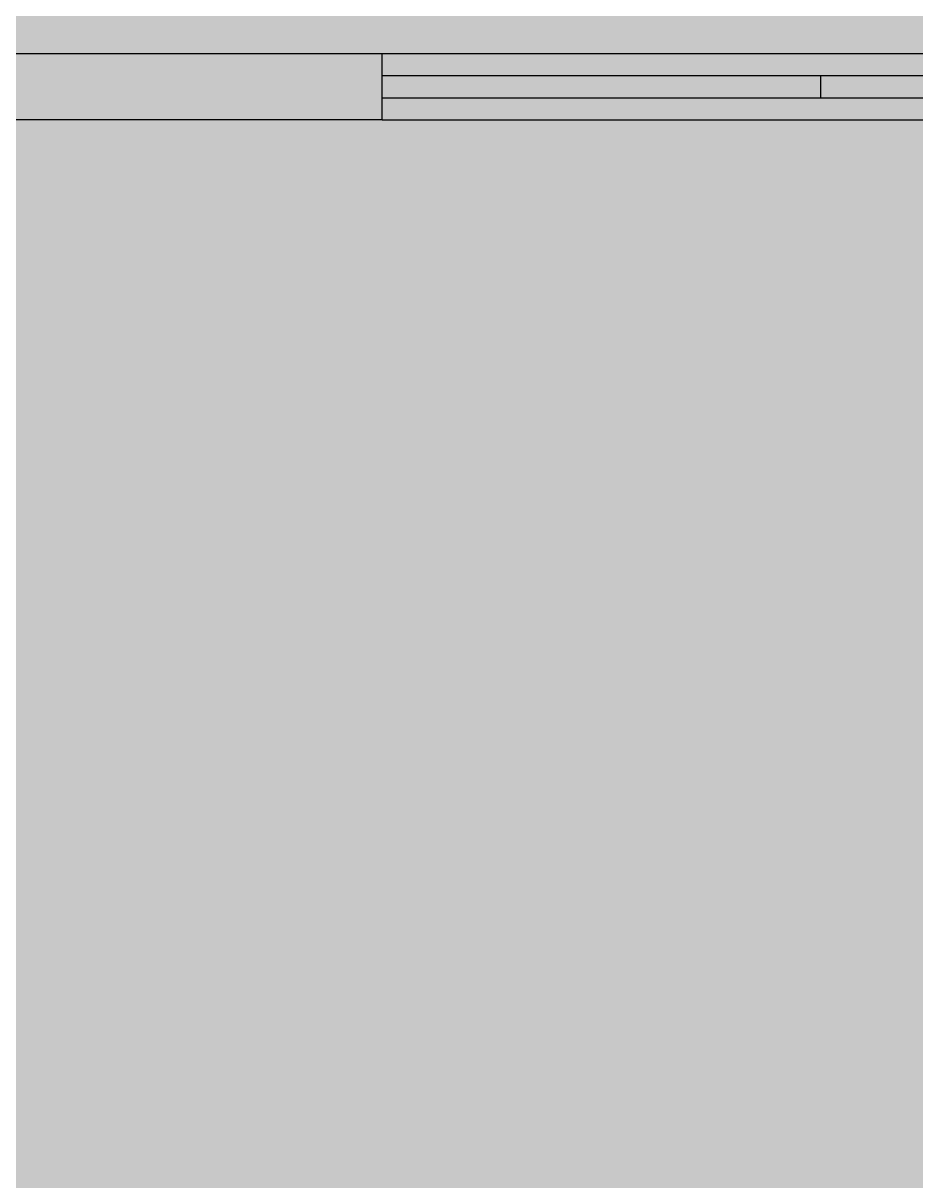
# Model space of a CAD drawing. Header units: centimetres. Extents: x 0 to 1084401, y -139216 to 99734.
# Drawn here: x 909275.9 to 909479.4, y 10550.1 to 10814 of the extents above; entities that cross this region are included whole.
import ezdxf

# ---------------------------------------------------------------- set-up
doc = ezdxf.new("R2010")
doc.units = ezdxf.units.CM
doc.header["$LTSCALE"] = 4
for name, color, linetype in [('0.1', 1, 'Continuous'), ('0.2', 2, 'Continuous'), ('0.4', 4, 'Continuous'), ('0.6', 6, 'Continuous')]:
    doc.layers.add(name, color=color, linetype=linetype)

msp = doc.modelspace()

# ---------------------------------------------------------------- hatches: boundary and pattern name
at = {"layer": '0.2', "true_color": 0x000000}
h = msp.add_hatch(color=18, dxfattribs=at)
h.dxf.hatch_style = 1
h.paths.add_polyline_path([(909357.735, 10807.013), (909257.735, 10807.013), (909257.735, 10792.013), (909357.735, 10792.013)])
h.paths.add_polyline_path([(909387.727, 9892.013), (909227.735, 9892.013), (909227.735, 9877.013), (909387.727, 9877.013)])
h.paths.add_polyline_path([(908630.235, 9892.013), (908470.235, 9892.013), (908470.235, 9877.013), (908630.235, 9877.013)])
at = {"layer": '0.4', "true_color": 0xf8f3ec}
h = msp.add_hatch(color=7, dxfattribs=at)
h.dxf.hatch_style = 1
h.paths.add_polyline_path([(917643.755, 6257.497), (917643.755, 15479.046), (896254.948, 15479.046), (896254.948, 6257.497)])
at = {"layer": '0.6'}
h = msp.add_hatch(dxfattribs=at)
h.set_pattern_fill('AR-SAND', color=4, scale=8)
h.set_pattern_definition([(37.5, (221325.4, -35669.3), (-12.80025, 391.53059), [0, -308.864, 0, -345.44, 0, -330.2]), (7.5, (221325.4, -35669.3), (359.61863, 573.4601), [0, -166.624, 0, -278.384, 0, -106.68]), (327.5, (221075.45, -35669.3), (632.7939, 1.14975), [0, -101.6, 0, -365.76, 0, -477.52]), (317.5, (221075.45, -35669.3), (610.84516, 178.34346), [0, -50.8, 0, -239.776, 0, -274.32])])
h.paths.add_polyline_path([(903584.511, 10375.234), (903584.511, 10225.234), (903583.995, 9710.251), (904640.226, 9713.138), (904640.226, 10028.138), (904640.226, 11551.556), (902349.002, 11551.556), (902349.002, 12541.477), (906584.002, 12541.477), (906584.002, 12151.477), (907978.235, 12151.477), (907978.235, 12513.013), (912810.235, 12513.013), (912810.235, 10275.21), (913083.573, 10275.21), (913921.503, 12691.477), (900921.063, 12691.477), (900539.177, 9701.927), (900981.309, 9703.136), (900979.927, 10208.62), (900979.927, 11518.62), (901964.927, 11518.62), (901964.927, 11188.62), (903019.927, 11188.62), (903019.927, 10375.234)])
h.paths.add_polyline_path([(911590.235, 10807.013), (911590.235, 11583.013), (909443.235, 11583.013), (909443.235, 11881.48), (909238.235, 11881.48), (909238.235, 10807.013)], flags=17)
h.paths.add_polyline_path([(908008.235, 10807.013), (908008.235, 11881.48), (906584.002, 11881.48), (906584.002, 11551.556), (905397.002, 11551.556), (905397.002, 11336.556), (905397.002, 10807.013)], flags=17)
h.paths.add_polyline_path([(903464.242, 10805.684), (904140.693, 10805.684), (904140.693, 10928.945), (903464.242, 10928.945)], flags=16)
h.paths.add_polyline_path([(904638.946, 10940.069), (904638.946, 11236.763), (904586.12, 11236.763), (904586.12, 10940.069)], flags=16)
h.paths.add_polyline_path([(910179.898, 11095.816), (910856.349, 11095.816), (910856.349, 11219.078), (910179.898, 11219.078)], flags=16)
h.paths.add_polyline_path([(906482.432, 11164.363), (907158.883, 11164.363), (907158.883, 11287.625), (906482.432, 11287.625)], flags=16)
h.paths.add_polyline_path([(905458.717, 10940.069), (905458.717, 11236.763), (905405.891, 11236.763), (905405.891, 10940.069)], flags=16)

# ---------------------------------------------------------------- linework, layer by layer
at = {"layer": '0.1'}
for p, q in [((909557.735, 10807.013), (909357.735, 10807.013)), ((909357.735, 10792.013), (909557.735, 10792.013))]:
    msp.add_line(p, q, dxfattribs=at)
at = {"layer": '0.2'}
for p, q in [((909557.735, 10802.013), (909357.735, 10802.013)), ((909457.735, 10797.013), (909457.735, 10802.013)), ((909357.735, 10797.013), (909557.735, 10797.013))]:
    msp.add_line(p, q, dxfattribs=at)
at = {"layer": '0.6'}
msp.add_line((909357.735, 10792.013), (909357.735, 10807.013), dxfattribs=at)
for points in [[(909357.735, 10807.013), (909257.735, 10807.013)], [(909357.735, 10792.013), (909257.735, 10792.013)]]:
    msp.add_lwpolyline(points, dxfattribs=at)

doc.saveas('drawing.dxf')
